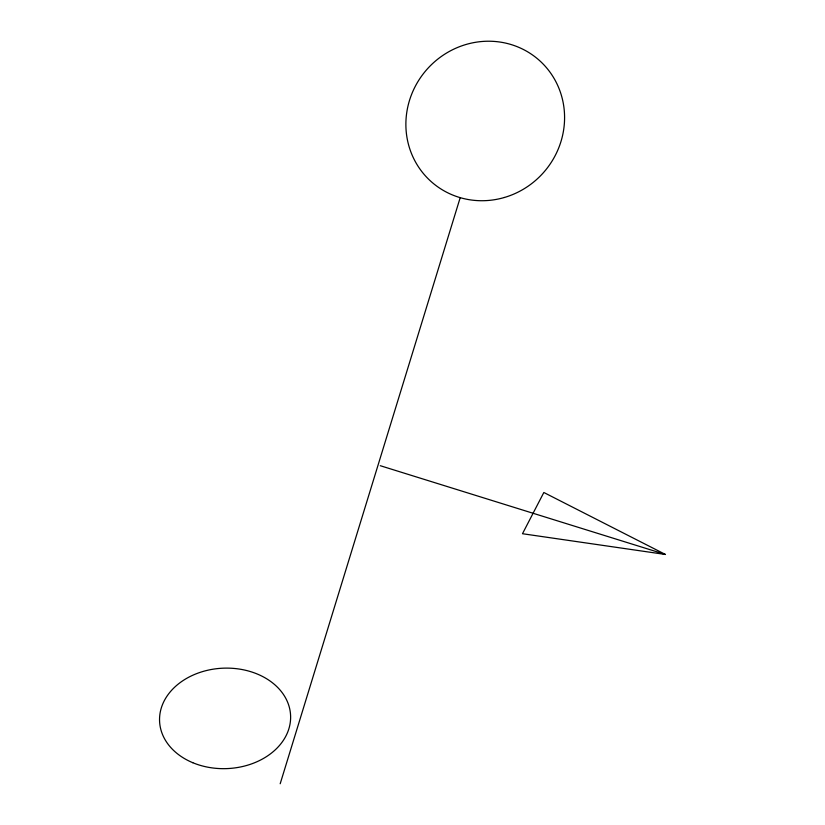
<?xml version="1.0" encoding="UTF-8"?>
<svg xmlns="http://www.w3.org/2000/svg" width="825" height="825" viewBox="0 0 825 825"><rect width="100%" height="100%" fill="white"/><g stroke="black" fill="none" stroke-linecap="round" stroke-linejoin="round"><path stroke-width="1.24" d="M280.191 783.75L460.123 197.907M665.455 554.472L522.483 533.723L543.84 492.494L665.455 554.472L380.273 465.702M192.792 762.712A65.567 50.242 -2.5 0 0 290.627 716.77A65.567 50.242 -2.5 0 0 191.833 675.675A65.567 50.242 -2.5 0 0 192.792 762.712M504.457 197.464A81.232 77.839 -48.4 0 0 542.283 63.164A81.232 77.839 -48.4 0 0 408.942 102.29A81.232 77.839 -48.4 0 0 504.457 197.464"/></g></svg>
